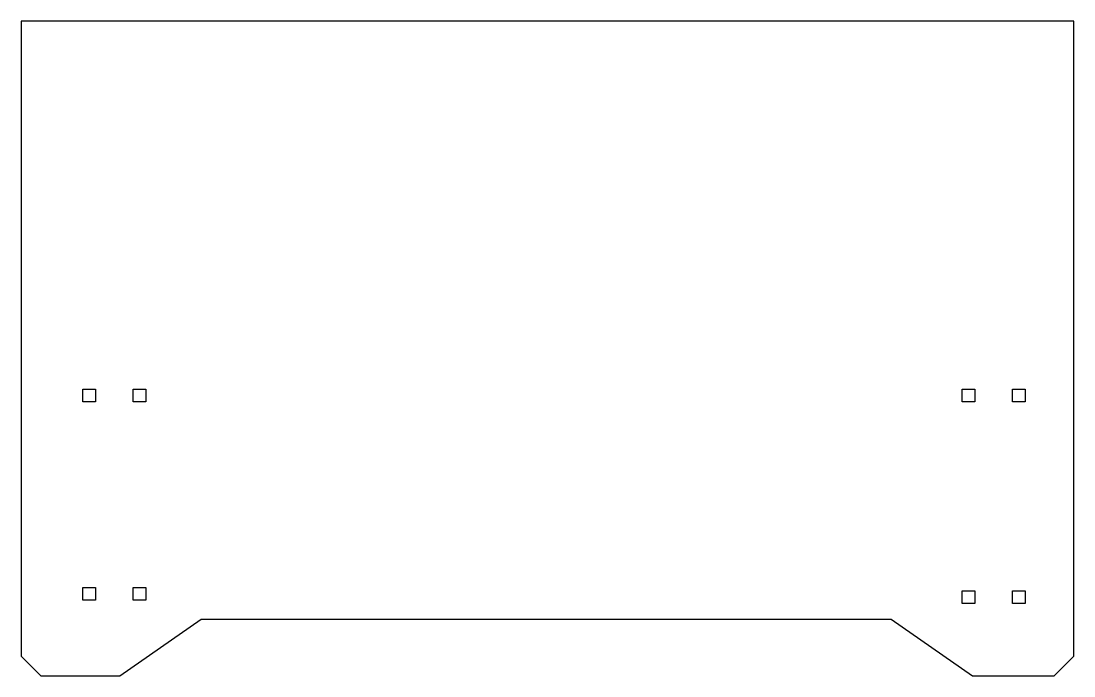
# Model space of a CAD drawing. Header units: millimetres. Extents: x -28 to 25.1, y -17.3 to 15.7.
import ezdxf

# ---------------------------------------------------------------- set-up
doc = ezdxf.new("R2010")
doc.units = ezdxf.units.MM
doc.layers.get('0').update_dxf_attribs({"linetype": 'CONTINUOUS'})

msp = doc.modelspace()

# ---------------------------------------------------------------- linework, layer by layer
for points in [[(-23.056, -17.324), (-18.961, -14.456), (15.842, -14.456), (19.938, -17.324), (24.054, -17.324), (25.054, -16.324), (25.054, 15.676), (-28.046, 15.676), (-28.046, -16.324), (-27.046, -17.324)], [(-23.056, -17.324), (-18.961, -14.456), (15.842, -14.456), (19.938, -17.324), (24.054, -17.324), (25.054, -16.324), (25.054, 15.676), (-28.046, 15.676), (-28.046, -16.324), (-27.046, -17.324)], [(-24.931, -3.514), (-24.931, -2.874), (-24.291, -2.874), (-24.291, -3.514)], [(-24.931, -3.514), (-24.931, -2.874), (-24.291, -2.874), (-24.291, -3.514)], [(-22.391, -3.514), (-22.391, -2.874), (-21.751, -2.874), (-21.751, -3.514)], [(-22.391, -3.514), (-22.391, -2.874), (-21.751, -2.874), (-21.751, -3.514)], [(19.409, -3.514), (19.409, -2.874), (20.049, -2.874), (20.049, -3.514)], [(19.409, -3.514), (19.409, -2.874), (20.049, -2.874), (20.049, -3.514)], [(21.949, -3.514), (21.949, -2.874), (22.589, -2.874), (22.589, -3.514)], [(21.949, -3.514), (21.949, -2.874), (22.589, -2.874), (22.589, -3.514)], [(-24.291, -12.874), (-24.291, -13.514), (-24.931, -13.514), (-24.931, -12.874)], [(-24.291, -12.874), (-24.291, -13.514), (-24.931, -13.514), (-24.931, -12.874)], [(-22.391, -13.514), (-22.391, -12.874), (-21.751, -12.874), (-21.751, -13.514)], [(-22.391, -13.514), (-22.391, -12.874), (-21.751, -12.874), (-21.751, -13.514)], [(19.409, -13.674), (19.409, -13.034), (20.049, -13.034), (20.049, -13.674)], [(19.409, -13.674), (19.409, -13.034), (20.049, -13.034), (20.049, -13.674)], [(21.949, -13.674), (21.949, -13.034), (22.589, -13.034), (22.589, -13.674)], [(21.949, -13.674), (21.949, -13.034), (22.589, -13.034), (22.589, -13.674)]]:
    msp.add_lwpolyline(points, close=True)

doc.saveas('drawing.dxf')
